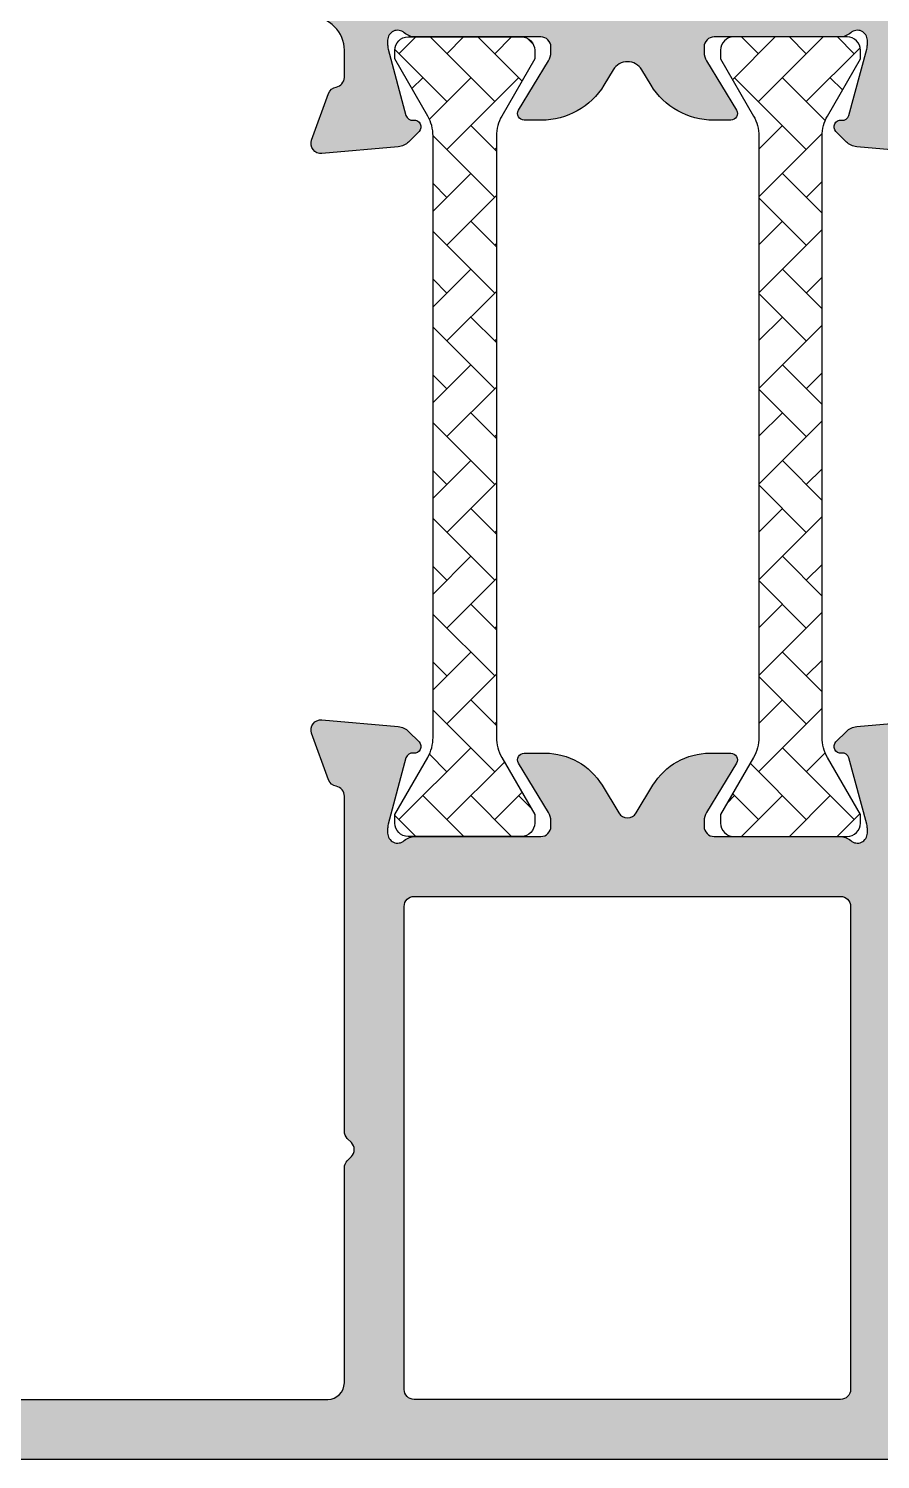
# Model space of a CAD drawing. Extents: x -202236 to 1002404, y -663931 to 1550022.
# Drawn here: x 24473.01 to 24498.57, y -357030.16 to -356987.21 of the extents above; entities that cross this region are included whole.
import ezdxf

# ---------------------------------------------------------------- set-up
doc = ezdxf.new("R2010")
doc.units = 0
for name, color, linetype in [('!ZN1-填充-8', 8, 'Continuous'), ('!ZN4-辅助材料-1', 1, 'Continuous'), ('!ZN5-铝材断面-6', 6, 'Continuous'), ('2', 7, 'Continuous'), ('型材截面颜色', 253, 'Continuous')]:
    doc.layers.add(name, color=color, linetype=linetype)

# ---------------------------------------------------------------- blocks, each defined once
blk = doc.blocks.new('XFGRJ009')
at = {"layer": '!ZN1-填充-8'}
h = blk.add_hatch(dxfattribs=at)
h.set_pattern_fill('AR-HBONE', color=256, scale=0.01, angle=359.9999999999999, style=0)
h.set_pattern_definition([(315.0000000000001, (2699.308297290703, -1021.945229643479), (2.232321732056296e-15, -1.436840979371064), [3.048, -1.016]), (225, (2700.026717290704, -1022.663649643479), (2.232321732056296e-15, -1.436840979371064), [3.048, -1.016])])
h.paths.add_polyline_path([(2.973397459621352, 0.9499999999998181, -0.1316524975874304), (2.373397459620611, 1.110769515458734), (0.6599999999998554, 2.099999999999909), (0.3999999999998636, 2.099999999999909, 0.4142135623730951), (0, 1.700000000000045), (0, -1.699999999999818, 0.4142135623730951), (0.4000000000005457, -2.100000000000364), (0.6599999999998545, -2.100000000000364), (2.373397459619105, -1.110769515459604, -0.1316524975874812), (2.973397459619458, -0.9500000000007276), (21.02660254037981, -0.9500000000007274, -0.1316524975874965), (21.62660254038013, -1.110769515459614), (23.33999999999833, -2.099999999999909), (23.60000000000014, -2.099999999999909, 0.4142135623730918), (24, -1.700000000000048), (24, 1.700000000000272, 0.4142135623730955), (23.59999999999991, 2.100000000000364), (23.34000000000015, 2.100000000000364), (21.62660254037651, 1.110769515458122, -0.131652497587364), (21.02660254037774, 0.9499999999998183)])
at = {"layer": '!ZN4-辅助材料-1'}
blk.add_lwpolyline([(2.37339745961981, 1.110769515459197, 0.1316524975873767), (2.973397459620173, 0.9499999999998181), (21.02660254037983, 0.9499999999998181, 0.1316524975873768), (21.62660254037837, 1.110769515459197), (23.34000000000015, 2.100000000000364), (23.60000000000036, 2.100000000000364, -0.4142135623730951), (24, 1.699999999999818), (24, -1.699999999999818, -0.4142135623730992), (23.60000000000036, -2.099999999999909), (23.33999999999833, -2.099999999999909), (21.62660254038019, -1.110769515459651, 0.1316524975875084), (21.02660254037983, -0.9500000000007276), (2.973397459620173, -0.9500000000007276, 0.1316524975874603), (2.37339745961981, -1.110769515459197), (0.6599999999998545, -2.100000000000364), (0.3999999999996362, -2.100000000000364, -0.4142135623724291), (0, -1.699999999999818), (0, 1.699999999999818, -0.414213562373095), (0.3999999999996362, 2.099999999999909), (0.6599999999998545, 2.099999999999909)], format="xyb", close=True, dxfattribs=at)
blk = doc.blocks.new('CX14688XZNW')
at = {"layer": '型材截面颜色', "ltscale": 15}
h = blk.add_hatch(color=256, dxfattribs=at)
h.dxf.hatch_style = 1
edge = h.paths.add_edge_path(flags=16)
edge.add_line((-18.2000000000121, -6.699999999997317), (-0.3000000000033722, -6.700000000251984))
edge.add_arc((-0.3000000000106411, -6.400000000241789), 0.3000000000101862, 270.0000000013895, 359.9999999986104)
edge.add_line((-4.547473508864641e-13, -6.400000000249065), (-4.519051799433132e-13, -2.300382107023324e-13))
edge.add_line((-4.547473508864641e-13, -2.273736754432321e-13), (-4.519051799433132e-13, 6.400000000248608))
edge.add_arc((-0.3000000000070031, 6.400000000237696), 0.3000000000065483, 2.08440831604393e-09, 89.99999999930516)
edge.add_line((-0.3000000000033651, 6.700000000244245), (-18.20000000001209, 6.699999999989594))
edge.add_arc((-18.20000000001028, 6.399999999992133), 0.2999999999974533, 90.00000000034737, 179.9999999996525)
edge.add_line((-18.50000000000773, 6.399999999993952), (-18.50000000000773, -2.247091401841317e-13))
edge.add_line((-18.50000000000773, -2.273736754432321e-13), (-18.50000000000773, -6.399999999994404))
edge.add_arc((-18.20000000000664, -6.399999999996226), 0.3000000000010913, 179.9999999996525, 269.9999999989578)
edge = h.paths.add_edge_path()
edge.add_line((-19.70000000000482, 12.99999999999977), (-19.70000000000482, 9.500014299934039))
edge.add_arc((-20.69999999998845, 9.500014299924942), 0.9999999999836287, -90.00000000093797, 5.210836206970271e-10, ccw=False)
edge.add_line((-20.70000000000482, 8.500014299941313), (-21.5134707802431, 8.500014299941313))
edge.add_arc((-21.51010331268026, 8.799975132453255), 0.299979734113897, 190.5169648393816, 269.35680411190975, ccw=False)
edge.add_arc((-22.09999999962747, 8.690441672591533), 0.299999999347332, 10.52107673624435, 70.00000003237176)
edge.add_line((-21.99739395701226, 8.972349458271992), (-23.39739395701372, 9.481907786240981))
edge.add_arc((-23.50000000000773, 9.200000000004366), 0.2999999999995306, 70.00000000071715, 184.9999999990857)
edge.add_line((-23.79885840943507, 9.17385327718489), (-23.59824522374447, 6.880834072027711))
edge.add_arc((-23.10014787465616, 6.924411943429959), 0.5000000000447541, 185.0000000028204, 225.0000000001105)
edge.add_line((-23.45370126528042, 6.570858552804339), (-23.14142135624616, 6.258578643770079))
edge.add_arc((-23.00000000002774, 6.399999999906868), 0.1999999999155612, 224.9999999834647, 368.0465667855624)
edge.add_arc((-22.60393814824693, 6.455991155413358), 0.1999999999984359, 104.9999999972878, 188.0465667539083, ccw=False)
edge.add_line((-22.65570195725786, 6.649176320672041), (-20.66358327377429, 7.182962913153232))
edge.add_arc((-20.5341737512299, 6.699999999928423), 0.5000000000757628, 89.99999999817612, 104.99999999685889, ccw=False)
edge.add_line((-20.53417375121398, 7.200000000004138), (-20.40000000001646, 7.200000000004138))
edge.add_arc((-20.40000000000737, 6.900000000003956), 0.3000000000001818, -41.40962209975618, 90.00000000173702, ccw=False)
edge.add_arc((-19.80000000090558, 6.370849738125344), 0.4999999991050101, 138.5903778456712, 180.0000000177956)
edge.add_line((-20.30000000001064, 6.370849737970047), (-20.30000000001064, 2.600000000005595))
edge.add_arc((-20.6000000000181, 2.600000000010141), 0.3000000000074577, 270.0000000008685, 359.9999999991315, ccw=False)
edge.add_line((-20.60000000001355, 2.300000000002683), (-20.75987152565403, 2.300000000009959))
edge.add_arc((-20.75987152564539, 2.800000000061118), 0.5000000000511589, 238.6882053549313, 269.9999999990099, ccw=False)
edge.add_line((-21.01971902358537, 2.372824066907697), (-22.49606100084247, 3.270870373249409))
edge.add_arc((-22.60000000001219, 3.100000000009913), 0.1999999999985151, 58.68820535321069, 180.0000000012376)
edge.add_line((-22.80000000001064, 3.100000000005593), (-22.80000000000337, 2.585703713986504))
edge.add_arc((-20.6000000000131, 2.585703713998328), 2.199999999990268, 180.0000000003079, 238.6882053526217)
edge.add_line((-21.74332899090268, 0.7061296083700199), (-21.28474348410282, 0.4271759330947588))
edge.add_arc((-21.54459098202688, -3.865352482534945e-12), 0.4999999999960725, -58.68820535322618, 58.688205353226124, ccw=False)
edge.add_line((-21.28474348410282, -0.4271759331024896), (-21.74332899090268, -0.7061296083777503))
edge.add_arc((-20.60000000001492, -2.585703714004921), 2.199999999988322, 121.3117946473532, 179.9999999997216)
edge.add_line((-22.80000000000337, -2.585703713994235), (-22.80000000001064, -3.100000000006048))
edge.add_arc((-22.60000000001219, -3.100000000010368), 0.1999999999984538, 179.9999999987624, 301.3117946467893)
edge.add_line((-22.49606100084247, -3.270870373249863), (-21.01971902358537, -2.372824066908152))
edge.add_arc((-20.75987152564539, -2.800000000061573), 0.5000000000511601, 90.0000000009901, 121.3117946450686, ccw=False)
edge.add_line((-20.75987152565403, -2.300000000010414), (-20.60000000001355, -2.300000000010414))
edge.add_arc((-20.60000000001446, -2.600000000014234), 0.3000000000038198, 1.563307705509942e-09, 89.99999999982629, ccw=False)
edge.add_line((-20.30000000001064, -2.600000000006048), (-20.30000000001064, -6.3708497379705))
edge.add_arc((-19.80000000090558, -6.370849738125798), 0.499999999105057, 179.9999999822044, 221.4096221543288)
edge.add_arc((-20.40000000000737, -6.900000000004411), 0.3000000000002045, -90.00000000173702, 41.40962209975612, ccw=False)
edge.add_line((-20.40000000001646, -7.200000000004593), (-20.53417375121398, -7.200000000004593))
edge.add_arc((-20.5341737512299, -6.699999999928878), 0.5000000000757152, 255.000000003141, 270.0000000018238, ccw=False)
edge.add_line((-20.66358327377429, -7.182962913153688), (-22.65570195726514, -6.64917632067977))
edge.add_arc((-22.60393814824647, -6.455991155421543), 0.1999999999999247, 171.9534332439171, 255.00000000053922, ccw=False)
edge.add_arc((-23.00000000002774, -6.399999999907322), 0.1999999999153136, 351.9534332144376, 495.0000000165352)
edge.add_line((-23.14142135624616, -6.258578643770534), (-23.45370126528042, -6.570858552804793))
edge.add_arc((-23.10014787465616, -6.924411943430414), 0.5000000000447803, 134.9999999998894, 174.9999999971795)
edge.add_line((-23.59824522374447, -6.880834072028165), (-23.79885840943507, -9.173853277185344))
edge.add_arc((-23.50000000000773, -9.20000000000482), 0.2999999999993959, 175.0000000009142, 289.9999999992829)
edge.add_line((-23.39739395701372, -9.481907786241436), (-21.99739395701226, -8.972349458272447))
edge.add_arc((-22.09999999962747, -8.690441672591987), 0.2999999993473561, 289.9999999676282, 349.4789232637556)
edge.add_arc((-21.51010331268026, -8.79997513245371), 0.2999797341137915, 90.64319588809008, 169.4830351606184, ccw=False)
edge.add_line((-21.5134707802431, -8.500014299941768), (-20.70000000000482, -8.500014299941768))
edge.add_arc((-20.69999999999209, -9.500014299929035), 0.9999999999872666, -7.294715942407493e-10, 90.00000000072947, ccw=False)
edge.add_line((-19.70000000000482, -9.500014299941768), (-19.70000000000482, -13.20000000000004))
edge.add_arc((-19.40000000000464, -13.20000000000005), 0.3000000000001818, 180, 270)
edge.add_line((-19.40000000000464, -13.50000000000023), (-17.1618802153539, -13.50000000000023))
edge.add_arc((-17.16188021535663, -13.20000000000095), 0.2999999999992723, 270.0000000005211, 329.9999999987999)
edge.add_line((-16.90207259422505, -13.35000000000605), (-16.26698729811369, -12.2500000000075))
edge.add_arc((-16.70000000000664, -12.00000000000773), 0.5000000000005178, 330.0000000000644, 449.9999999997916)
edge.add_line((-16.70000000000482, -11.5000000000075), (-17.89999999999463, -11.50000000000023))
edge.add_arc((-17.90000000000191, -11.19999999999732), 0.3000000000029103, 180.0000000013896, 270.0000000013896, ccw=False)
edge.add_line((-18.20000000000482, -11.20000000000459), (-18.20000000000482, -8.800000000003138))
edge.add_arc((-17.90000000000191, -8.800000000003138), 0.3000000000029103, 90, 180, ccw=False)
edge.add_line((-17.90000000000191, -8.500000000000227), (-9.748517285472648, -8.500000000000231))
edge.add_arc((-9.748517285476282, -8.199999999990041), 0.3000000000101862, 270.0000000006948, 314.9999999995086)
edge.add_line((-9.536385251115007, -8.412132034354954), (-9.412121182140709, -8.287867965380656))
edge.add_arc((-9.199989147521137, -8.49999999999659), 0.3000000003702246, 44.99999999950859, 135.0000000004912, ccw=False)
edge.add_line((-8.987857112901565, -8.287867965380656), (-8.863593043927267, -8.412132034354954))
edge.add_arc((-8.651461009565992, -8.199999999990041), 0.3000000000100831, 225.0000000004913, 269.9999999993051)
edge.add_line((-8.65146100956963, -8.500000000000227), (-0.5000000000077343, -8.500000000000231))
edge.add_arc((-0.5000000000077307, -8.800000000003138), 0.3000000000029103, 1.3895942174713127e-09, 90, ccw=False)
edge.add_line((-0.2000000000048203, -8.799999999995862), (-0.2000000000048214, -11.19999999999732))
edge.add_arc((-0.5000000000095497, -11.20000000000277), 0.3000000000047293, -89.99999999965257, 1.042224084812915e-09, ccw=False)
edge.add_line((-0.5000000000077307, -11.5000000000075), (-1.700000000012096, -11.50000000000023))
edge.add_arc((-1.700000000010277, -12.00000000000045), 0.5000000000002272, 90.00000000020844, 209.9999999999356)
edge.add_line((-2.133012701903226, -12.25000000000023), (-1.497927405791871, -13.34999999999877))
edge.add_arc((-1.238119784664377, -13.20000000001573), 0.2999999999847303, 209.999999997943, 270.0000000016501)
edge.add_line((-1.238119784655737, -13.50000000000023), (1.499999999992268, -13.50000000000023))
edge.add_arc((1.499999999992269, -13.19999999999732), 0.3000000000029103, 270, 360)
edge.add_line((1.79999999999518, -13.19999999999732), (1.799999999995185, -2.327027459614328e-13))
edge.add_line((1.79999999999518, -2.273736754432321e-13), (1.799999999995185, 13.19999999999686))
edge.add_arc((1.499999999995907, 13.19999999999322), 0.2999999999992723, 6.947349201814389e-10, 90.00000000069473)
edge.add_line((1.499999999992269, 13.4999999999925), (-1.238119784655736, 13.49999999999977))
edge.add_arc((-1.238119784664377, 13.20000000001528), 0.299999999984493, 89.99999999834978, 150.000000002057)
edge.add_line((-1.49792740579187, 13.34999999999832), (-2.133012701903226, 12.24999999999977))
edge.add_arc((-1.700000000010277, 12), 0.5000000000005178, 150.0000000000643, 269.9999999997916)
edge.add_line((-1.700000000012096, 11.49999999999977), (-0.5000000000077311, 11.49999999999977))
edge.add_arc((-0.5000000000059117, 11.19999999999868), 0.3000000000010913, -3.4731328923953697e-10, 90.00000000034743, ccw=False)
edge.add_line((-0.2000000000048203, 11.19999999999686), (-0.2000000000048214, 8.799999999995407))
edge.add_arc((-0.5000000000077307, 8.800000000002683), 0.3000000000029103, 270, 359.9999999986104, ccw=False)
edge.add_line((-0.5000000000077307, 8.499999999999773), (-8.651461009569626, 8.499999999999776))
edge.add_arc((-8.651461009565992, 8.199999999989586), 0.3000000000101862, 90.00000000069473, 134.9999999995087)
edge.add_line((-8.863593043927267, 8.4121320343545), (-8.987857112901565, 8.287867965380201))
edge.add_arc((-9.199989147521137, 8.499999999996135), 0.3000000003702246, 224.9999999995087, 315.0000000004913, ccw=False)
edge.add_line((-9.412121182140709, 8.287867965380201), (-9.536385251115007, 8.4121320343545))
edge.add_arc((-9.748517285476282, 8.199999999989586), 0.3000000000100831, 45.00000000049128, 89.99999999930516)
edge.add_line((-9.748517285472644, 8.499999999999773), (-17.90000000000191, 8.499999999999776))
edge.add_arc((-17.90000000000555, 8.799999999999045), 0.2999999999992723, 180.0000000006948, 270.00000000069474, ccw=False)
edge.add_line((-18.20000000000482, 8.799999999995407), (-18.20000000000482, 11.20000000000414))
edge.add_arc((-17.90000000000555, 11.19999999999322), 0.2999999999992723, 89.99999999791561, 179.9999999979156, ccw=False)
edge.add_line((-17.89999999999463, 11.4999999999925), (-16.70000000000482, 11.50000000000705))
edge.add_arc((-16.70000000000664, 12.00000000000728), 0.5000000000002272, 270.0000000002084, 389.9999999999357)
edge.add_line((-16.26698729811369, 12.25000000000705), (-16.90207259422505, 13.35000000000559))
edge.add_arc((-17.16188021535663, 13.2000000000005), 0.2999999999993024, 30.00000000120008, 89.9999999994789)
edge.add_line((-17.1618802153539, 13.49999999999977), (-19.20000000000482, 13.49999999999977))
edge.add_arc((-19.20000000000482, 12.99999999999977), 0.4999999999999998, 90, 180)
edge = h.paths.add_edge_path(flags=16)
edge.add_line((-60.90000000023792, -6.70471710705192), (-46.39999999998691, -6.704717107051926))
edge.add_arc((-46.40000000000055, -6.404717107039005), 0.3000000000129147, 270.0000000026055, 359.9999999980893)
edge.add_line((-46.09999999998763, -6.404717107049009), (-46.10000000001309, 6.395405516079103))
edge.add_arc((-46.40000000001055, 6.39540551607729), 0.2999999999974533, 3.473674600907194e-10, 90.00000000104221)
edge.add_line((-46.40000000001601, 6.695405516074743), (-60.90000000023428, 6.695405516074749))
edge.add_arc((-60.90000000021064, 6.395405516048186), 0.3000000000265571, 90.00000000451618, 179.9999999940941)
edge.add_line((-61.2000000002372, 6.395405516079109), (-61.20000000023356, -0.004655795484947767))
edge.add_line((-61.20000000023356, -0.004655795484950431), (-61.2000000002372, -6.404717107049007))
edge.add_arc((-60.90000000023338, -6.4047171070481), 0.3000000000038198, 180.0000000001737, 269.9999999991315)
edge = h.paths.add_edge_path()
edge.add_line((-43.08991268214913, 8.499999999992497), (-53.15147186269677, 8.499999999992502))
edge.add_arc((-53.15147186269905, 8.200000000005957), 0.2999999999865394, 89.99999999956572, 135.0000000014124)
edge.add_line((-53.36360389705078, 8.412132034347223), (-53.48786796576678, 8.28786796563486))
edge.add_arc((-53.70000000012442, 8.499999999988859), 0.2999999999997933, 224.9999999995087, 315.0000000004913, ccw=False)
edge.add_line((-53.91213203448206, 8.28786796563486), (-54.03639610319442, 8.412132034347223))
edge.add_arc((-54.24852813757434, 8.199999999962756), 0.3000000000370937, 45.00000000061408, 89.99999999574426)
edge.add_line((-54.24852813755206, 8.499999999999773), (-60.70000000022992, 8.499999999985224))
edge.add_arc((-60.70000000022355, 8.999999999991587), 0.5000000000063662, 180.0000000007295, 269.99999999927047, ccw=False)
edge.add_line((-61.20000000022992, 8.99999999998522), (-61.20000000023719, 27.20003500579309))
edge.add_arc((-60.90000000024884, 27.20003500580765), 0.2999999999883584, 90, 180.0000000027792, ccw=False)
edge.add_line((-60.90000000024884, 27.50003500579601), (-60.00000000024011, 27.50003500579601))
edge.add_arc((-60.00000000023829, 27.20003500579492), 0.3000000000010913, -3.4731328923953697e-10, 90.00000000034743, ccw=False)
edge.add_line((-59.7000000002372, 27.2000350057931), (-59.7000000002372, 26.50003500579601))
edge.add_arc((-59.4000000002352, 26.50003500579624), 0.3000000000020008, 180.0000000000434, 329.9999999998851)
edge.add_line((-59.14019237909815, 26.35003500579455), (-58.74019237910034, 27.04285532882909))
edge.add_arc((-59.00000000022828, 27.19285532882395), 0.2999999999910359, 330.0000000001448, 360.0000000012593)
edge.add_line((-58.7000000002372, 27.19285532883055), (-58.7000000002372, 29.22577093708219))
edge.add_arc((-59.00000000016234, 29.22577093711357), 0.2999999999251485, 359.9999999940073, 405.000000006264)
edge.add_line((-58.78786796588247, 29.43790297143983), (-59.11213203459192, 29.76216704014928))
edge.add_arc((-59.32426406895365, 29.55003500578368), 0.3000000000108869, 45.00000000052196, 89.99999999921835)
edge.add_line((-59.32426406894956, 29.85003500579455), (-59.40000000023429, 29.85003500579455))
edge.add_arc((-59.40000000022883, 29.55003500579346), 0.3000000000010913, 90.00000000104221, 180.0000000003474)
edge.add_line((-59.70000000022992, 29.55003500579164), (-59.7000000002372, 28.90003500579746))
edge.add_arc((-60.00000000024102, 28.90003500579837), 0.3000000000038198, 270.00000000017366, 359.9999999998263, ccw=False)
edge.add_line((-60.00000000024011, 28.60003500579455), (-60.45622058330628, 28.60003500579455))
edge.add_arc((-60.45622058332174, 29.10003500547805), 0.4999999996834956, 259.9920201944834, 270.0000000017717, ccw=False)
edge.add_line((-60.54311325025628, 28.60764322638693), (-60.87378533414449, 28.66599712354196))
edge.add_arc((-60.70000000023992, 29.65078068236539), 1.000000000004637, 180.000000000469, 259.9920201988665, ccw=False)
edge.add_line((-61.70000000024447, 29.65078068235721), (-61.70000000022992, 32.84925432342402))
edge.add_arc((-60.7000000002181, 32.8492543234122), 1.000000000011823, 100.0079798023288, 179.9999999993225, ccw=False)
edge.add_line((-60.87378533414449, 33.83403788223927), (-60.54311325025628, 33.89239177940158))
edge.add_arc((-60.45622058332174, 33.40000000031046), 0.4999999996835178, 89.99999999822819, 100.00797980551658, ccw=False)
edge.add_line((-60.45622058330628, 33.89999999999395), (-60.00000000024011, 33.89999999999395))
edge.add_arc((-60.00000000024829, 33.60000000000105), 0.2999999999929058, -1.910620994749479e-09, 89.99999999843669, ccw=False)
edge.add_line((-59.70000000025539, 33.59999999999104), (-59.7000000002372, 32.94999999998959))
edge.add_arc((-59.40000000023974, 32.94999999999141), 0.2999999999974533, 180.0000000003474, 270.0000000010422)
edge.add_line((-59.40000000023429, 32.64999999999395), (-59.32426406894956, 32.64999999999395))
edge.add_arc((-59.3242640689632, 32.95000000002779), 0.3000000000338331, 270.0000000026055, 314.9999999976663)
edge.add_line((-59.11213203459192, 32.73786796563923), (-58.78786796588247, 33.06213203434868))
edge.add_arc((-59.00000000027421, 33.27426406873656), 0.3000000000478658, 315.0000000005219, 359.9999999942244)
edge.add_line((-58.70000000022628, 33.27426406870632), (-58.7000000002372, 34.69999999998959))
edge.add_arc((-59.00000000024102, 34.69999999998868), 0.3000000000038198, 1.736837300453597e-10, 89.99999999982627)
edge.add_line((-59.00000000024011, 34.9999999999925), (-62.70000000022992, 34.9999999999925))
edge.add_arc((-62.7000000002281, 34.69999999998777), 0.3000000000047293, 90.00000000034737, 179.9999999996525)
edge.add_line((-63.00000000023283, 34.69999999998959), (-63.0000000002365, -34.69999999999729))
edge.add_arc((-62.70000000023083, -34.69999999999459), 0.3000000000056388, 180.0000000005211, 270.0000000001737)
edge.add_line((-62.70000000022992, -35.00000000000023), (-59.00000000024011, -35.00000000000023))
edge.add_arc((-59.00000000024193, -34.6999999999955), 0.3000000000047293, 270.0000000003474, 359.9999999996526)
edge.add_line((-58.7000000002372, -34.69999999999732), (-58.70000000022992, -33.27426406871405))
edge.add_arc((-59.00000000022828, -33.27426406872019), 0.2999999999983628, 1.172428788899807e-09, 45.00000000242572)
edge.add_line((-58.78786796588247, -33.06213203435641), (-59.11213203459192, -32.73786796564696))
edge.add_arc((-59.32426406897184, -32.95000000003188), 0.3000000000374152, 45.00000000067556, 89.99999999574426)
edge.add_line((-59.32426406894956, -32.64999999999441), (-59.40000000023429, -32.64999999999441))
edge.add_arc((-59.4000000002361, -32.9499999999955), 0.3000000000010913, 89.99999999965253, 180.0000000003474)
edge.add_line((-59.7000000002372, -32.94999999999732), (-59.70000000025175, -33.59999999999877))
edge.add_arc((-60.0000000002492, -33.60000000000423), 0.2999999999974533, -89.99999999826298, 1.042224084812915e-09, ccw=False)
edge.add_line((-60.00000000024011, -33.90000000000168), (-60.45622058330628, -33.90000000000168))
edge.add_arc((-60.45622058332174, -33.40000000031819), 0.4999999996834956, 259.9920201944834, 270.0000000017717, ccw=False)
edge.add_line((-60.54311325025628, -33.89239177940931), (-60.87378533414449, -33.834037882247))
edge.add_arc((-60.70000000021901, -32.84925432342811), 1.000000000003794, 180.0000000002084, 259.992020197641, ccw=False)
edge.add_line((-61.70000000022264, -32.84925432343175), (-61.70000000024447, -29.65078068236494))
edge.add_arc((-60.70000000023492, -29.65078068237017), 1.000000000009549, 100.0079798013727, 179.9999999997003, ccw=False)
edge.add_line((-60.87378533414449, -28.66599712354241), (-60.54311325025628, -28.60764322639466))
edge.add_arc((-60.45622058332174, -29.10003500548578), 0.4999999996835178, 89.99999999822819, 100.00797980551658, ccw=False)
edge.add_line((-60.45622058330628, -28.60003500580228), (-60.00000000024011, -28.60003500580228))
edge.add_arc((-60.00000000024193, -28.90003500580701), 0.3000000000047293, 3.474269760772586e-10, 89.99999999965252, ccw=False)
edge.add_line((-59.7000000002372, -28.90003500580519), (-59.7000000002372, -29.55003500579937))
edge.add_arc((-59.40000000023338, -29.55003500579846), 0.3000000000038198, 180.0000000001737, 269.9999999998262)
edge.add_line((-59.40000000023429, -29.85003500580228), (-59.32426406894956, -29.85003500580228))
edge.add_arc((-59.32426406895365, -29.55003500579141), 0.3000000000108684, 270.0000000007817, 314.999999999478)
edge.add_line((-59.11213203459192, -29.76216704015701), (-58.78786796588247, -29.43790297144028))
edge.add_arc((-59.00000000016371, -29.22577093710834), 0.2999999999301767, 314.9999999931525, 360.0000000035175)
edge.add_line((-58.70000000023356, -29.22577093708992), (-58.7000000002372, -27.19285532883828))
edge.add_arc((-59.00000000022374, -27.19285532882418), 0.2999999999865394, 359.9999999973077, 389.999999998701)
edge.add_line((-58.7401923790967, -27.04285532883682), (-59.14019237909815, -26.35003500580228))
edge.add_arc((-59.4000000002352, -26.50003500580397), 0.3000000000023229, 30.00000000011488, 179.9999999999565)
edge.add_line((-59.7000000002372, -26.50003500580374), (-59.7000000002372, -27.20003500580083))
edge.add_arc((-60.00000000023465, -27.20003500579901), 0.2999999999974533, 269.9999999989578, 359.9999999996526, ccw=False)
edge.add_line((-60.00000000024011, -27.50003500579646), (-60.90000000024884, -27.50003500580374))
edge.add_arc((-60.90000000024611, -27.20003500581629), 0.2999999999874489, 179.999999997047, 269.99999999947886, ccw=False)
edge.add_line((-61.20000000023356, -27.20003500580083), (-61.20000000022991, -8.999999999992959))
edge.add_arc((-60.70000000022264, -8.999999999992951), 0.5000000000072757, 90.00000000083378, 180, ccw=False)
edge.add_line((-60.70000000022992, -8.499999999985675), (-54.24852813755206, -8.500000000007507))
edge.add_arc((-54.24852813756524, -8.199999999974125), 0.3000000000333783, 270.0000000025187, 314.9999999976663)
edge.add_line((-54.03639610319442, -8.41213203436223), (-53.91213203448206, -8.287867965649866))
edge.add_arc((-53.70000000012442, -8.500000000003865), 0.2999999999997933, 44.99999999950859, 135.0000000004912, ccw=False)
edge.add_line((-53.48786796576678, -8.287867965649866), (-53.36360389705078, -8.412132034354954))
edge.add_arc((-53.15147186269041, -8.200000000017326), 0.2999999999901466, 224.9999999969294, 269.9999999987841)
edge.add_line((-53.15147186269678, -8.500000000007503), (-43.08991268215369, -8.499999999996595))
edge.add_arc((-43.08991268215323, -8.799999999968577), 0.2999999999756254, 10.521076822395287, 90.00000000208439, ccw=False)
edge.add_arc((-42.50000000038381, -8.69044167255197), 0.2999999993734301, 190.5210767416788, 250.0000000329742)
edge.add_line((-42.60260604300493, -8.972349458257895), (-41.20260604301075, -9.481907786241436))
edge.add_arc((-41.10000000000855, -9.20000000000391), 0.3000000000031848, 249.9999999993074, 365.0000000016358)
edge.add_line((-40.80114159057894, -9.173853277170792), (-41.00175477627317, -6.88083407202089))
edge.add_arc((-41.49985212535148, -6.92441194341859), 0.5000000000348443, 5.000000002396657, 45.00000000051587)
edge.add_line((-41.14629873473677, -6.570858552797517), (-41.45857864377103, -6.258578643755982))
edge.add_arc((-41.60000000000173, -6.399999999894362), 0.1999999999253686, 44.99999998129987, 188.0465667867918)
edge.add_arc((-41.99606185176799, -6.455991155433821), 0.1999999999783909, -75.00000000185781, 8.04656676261419, ccw=False)
edge.add_line((-41.94429804275933, -6.649176320672495), (-43.9364167262429, -7.182962913139135))
edge.add_arc((-44.06582624881685, -6.699999999902502), 0.5000000000948337, 270.0000000015633, 284.99999999978, ccw=False)
edge.add_line((-44.06582624880321, -7.199999999997317), (-44.20000000001528, -7.199999999990041))
edge.add_arc((-44.20000000000982, -6.899999999997817), 0.2999999999922237, 138.5903778987674, 269.9999999989578, ccw=False)
edge.add_arc((-44.79999999907204, -6.370849738145807), 0.499999999065476, 318.5903778458447, 360.000000021756)
edge.add_line((-44.30000000000655, -6.37084973795595), (-44.30000000000655, -2.599999999998774))
edge.add_arc((-44.00000000000273, -2.599999999999682), 0.3000000000038198, 90.00000000017371, 179.9999999998263, ccw=False)
edge.add_line((-44.00000000000364, -2.299999999995862), (-43.84012847436315, -2.299999999995862))
edge.add_arc((-43.84012847438589, -2.800000000053842), 0.5000000000579801, 58.68820535352398, 89.99999999739453, ccw=False)
edge.add_line((-43.58028097643182, -2.372824066900876), (-42.10393899918199, -3.270870373235311))
edge.add_arc((-42.000000000005, -3.099999999996271), 0.2000000000019079, 238.6882053513622, 359.9999999992835)
edge.add_line((-41.80000000000291, -3.099999999998772), (-41.80000000000655, -2.473266433029722))
edge.add_arc((-43.79999999998563, -2.473266433023127), 1.999999999979081, 359.9999999998111, 418.6882053531057)
edge.add_line((-42.7606100082885, -0.7645627006352242), (-43.5961586285157, -0.2563055598586742))
edge.add_arc((-43.4402501297609, -2.273736754432321e-13), 0.299999999997211, 121.31179464690541, 238.6882053530946, ccw=False)
edge.add_line((-43.5961586285157, 0.2563055598582196), (-42.7606100082885, 0.7645627006347689))
edge.add_arc((-43.80000000000564, 2.473266433038134), 2.000000000002737, 301.3117946471537, 359.9999999993291)
edge.add_line((-41.80000000000291, 2.473266433014714), (-41.80000000000291, 3.099999999991041))
edge.add_arc((-42.00000000000682, 3.099999999992178), 0.2000000000039107, 359.9999999996743, 481.3117946476509)
edge.add_line((-42.10393899918199, 3.270870373234857), (-43.58028097643182, 2.372824066893146))
edge.add_arc((-43.84012847438589, 2.800000000046111), 0.5000000000580977, 270.0000000026055, 301.3117946464759, ccw=False)
edge.add_line((-43.84012847436315, 2.299999999988131), (-44.00000000000364, 2.299999999988131))
edge.add_arc((-44.00000000000364, 2.599999999991041), 0.3000000000029103, 180, 270, ccw=False)
edge.add_line((-44.30000000000655, 2.599999999991041), (-44.30000000000655, 6.370849737948218))
edge.add_arc((-44.79999999908159, 6.370849738141715), 0.4999999990750437, 359.9999999778271, 401.4096221537441)
edge.add_arc((-44.20000000000982, 6.899999999997362), 0.2999999999924702, 90.00000000104222, 221.4096221012325, ccw=False)
edge.add_line((-44.20000000001528, 7.199999999989586), (-44.06582624880321, 7.199999999989586))
edge.add_arc((-44.06582624881685, 6.699999999894771), 0.5000000000948146, 75.00000000021998, 89.99999999843669, ccw=False)
edge.add_line((-43.9364167262429, 7.182962913131405), (-41.94429804275933, 6.649176320664764))
edge.add_arc((-41.99606185176253, 6.455991155426545), 0.1999999999765959, -8.046566762816326, 75.0000000033341, ccw=False)
edge.add_arc((-41.60000000000446, 6.399999999885949), 0.1999999999193566, 171.9534332127593, 315.0000000201279)
edge.add_line((-41.45857864377467, 6.258578643755527), (-41.14629873473677, 6.570858552789787))
edge.add_arc((-41.49985212535148, 6.92441194341086), 0.5000000000348122, 314.9999999994841, 354.9999999976033)
edge.add_line((-41.00175477627272, 6.880834072013158), (-40.80114159057848, 9.173853277163062))
edge.add_arc((-41.10000000000855, 9.19999999999618), 0.3000000000033031, 354.999999998364, 470.0000000006925)
edge.add_line((-41.20260604301075, 9.481907786233705), (-42.60260604300493, 8.972349458250164))
edge.add_arc((-42.50000000038381, 8.690441672544239), 0.2999999993733081, 109.9999999670257, 169.4789232583212)
edge.add_arc((-43.08991268214913, 8.799999999964712), 0.2999999999721791, 269.9999999971339, 349.4789231767362, ccw=False)
at = {"layer": '!ZN5-铝材断面-6'}
for points in [[(-63.00000000023283, 34.69999999998959), (-63.00000000023647, -34.69999999999732, 0.4142135623713193)], [(-61.20000000023356, -27.20003500580083), (-61.20000000022992, -8.999999999992951, -0.4142135623688329), (-60.70000000022992, -8.499999999985675), (-54.24852813755206, -8.500000000007503, 0.1989123673576761), (-54.03639610319442, -8.41213203436223), (-53.91213203448206, -8.287867965649866, -0.414213562378118), (-53.48786796576678, -8.287867965649866), (-53.36360389705078, -8.412132034354954, 0.1989123673881104), (-53.15147186269678, -8.500000000007503), (-43.08991268215368, -8.49999999999659)], [(-23.79885840943507, 9.17385327718489), (-23.59824522374447, 6.88083407202771, 0.1763269806963081), (-23.45370126528042, 6.570858552804339), (-23.14142135624616, 6.258578643770079, 0.7202055212192661), (-22.80196907418622, 6.427995577708998, -0.379098477587383), (-22.65570195725786, 6.649176320672041), (-20.66358327377429, 7.182962913153233, -0.06554346280948094), (-20.53417375121398, 7.200000000004138), (-20.40000000001646, 7.200000000004138, -0.6457513110165807), (-20.17499999997426, 6.701568651711341, 0.1826758139649968), (-20.30000000001064, 6.370849737970047), (-20.30000000001064, 2.600000000005593, -0.4142135623642156), (-20.60000000001355, 2.300000000002683), (-20.75987152565403, 2.300000000009959, -0.1374799432116315), (-21.01971902358537, 2.372824066907697), (-22.49606100084247, 3.270870373249409, 0.5850073685824574), (-22.80000000001064, 3.100000000005593), (-22.80000000000337, 2.585703713986504, 0.2618237868455459), (-21.74332899090268, 0.7061296083700199), (-21.28474348410282, 0.4271759330947589, -0.5621864048613695), (-21.28474348410282, -0.4271759331024896), (-21.74332899090268, -0.7061296083777506, 0.2618237868457989), (-22.80000000000337, -2.585703713994235), (-22.80000000001064, -3.100000000006048, 0.5850073685824574), (-22.49606100084247, -3.270870373249863), (-21.01971902358537, -2.372824066908152, -0.1374799432116313), (-20.75987152565403, -2.300000000010414), (-20.60000000001355, -2.300000000010414, -0.4142135623642156), (-20.30000000001064, -2.600000000006048), (-20.30000000001064, -6.370849737970502, 0.1826758139649968), (-20.17499999997426, -6.701568651711796, -0.6457513110165807), (-20.40000000001646, -7.200000000004593), (-20.53417375121398, -7.200000000004593, -0.06554346280948099), (-20.66358327377429, -7.182962913153688), (-22.65570195726514, -6.649176320679771, -0.379098477587383), (-22.80196907418622, -6.427995577709453, 0.7202055212192661), (-23.14142135624616, -6.258578643770534), (-23.45370126528042, -6.570858552804793, 0.1763269806963082), (-23.59824522374447, -6.880834072028165), (-23.79885840943507, -9.173853277185344, 0.5486187866170767), (-23.39739395701372, -9.481907786241436), (-21.99739395701226, -8.972349458272447, 0.2655138068716087), (-21.80504365902061, -8.745220836004819, -0.3582479666312004), (-21.5134707802431, -8.500014299941768), (-20.70000000000482, -8.500014299941768, -0.4142135623805538), (-19.70000000000482, -9.500014299941768)], [(-43.08991268216414, -8.499999999992951, -0.3613975351261587), (-42.79495634101113, -8.745220835997543, 0.2655138068493462), (-42.60260604300493, -8.972349458257895), (-41.20260604301075, -9.481907786241436, 0.5486187866400343), (-40.80114159057894, -9.173853277170792), (-41.00175477627272, -6.880834072020889, 0.1763269807000807), (-41.14629873473677, -6.570858552797517), (-41.45857864377103, -6.258578643755982, 0.7202055212417463), (-41.7980309258528, -6.427995577702177, -0.379098477626769), (-41.94429804275933, -6.649176320672495), (-43.9364167262429, -7.182962913139136, -0.06554346280743789), (-44.06582624880321, -7.199999999997317), (-44.20000000001528, -7.199999999990041, -0.6457513110086489), (-44.42500000003201, -6.70156865170452, 0.1826758139821586), (-44.30000000000655, -6.37084973795595), (-44.30000000000655, -2.599999999998772, -0.4142135623713192), (-44.00000000000364, -2.299999999995862), (-43.84012847436315, -2.299999999995862, -0.1374799432106865), (-43.58028097643182, -2.372824066900876), (-42.10393899918199, -3.270870373235311, 0.5850073685815683), (-41.80000000000291, -3.099999999998772), (-41.80000000000655, -2.473266433029721, 0.2618237868500917), (-42.7606100082885, -0.7645627006352242), (-43.5961586285157, -0.2563055598586743, -0.5621864048598583), (-43.5961586285157, 0.2563055598582196), (-42.7606100082885, 0.7645627006347695, 0.2618237868448863), (-41.80000000000291, 2.473266433014714), (-41.80000000000291, 3.099999999991041, 0.5850073685815683), (-42.10393899918199, 3.270870373234857), (-43.58028097643182, 2.372824066893145, -0.1374799432106864), (-43.84012847436315, 2.299999999988131), (-44.00000000000364, 2.299999999988131, -0.414213562373095), (-44.30000000000655, 2.599999999991041), (-44.30000000000655, 6.37084973794822, 0.1826758139821584), (-44.42500000003201, 6.701568651704065, -0.6457513110086489), (-44.20000000001528, 7.199999999989586), (-44.06582624880321, 7.199999999989586, -0.06554346280743784), (-43.9364167262429, 7.182962913131405), (-41.94429804275933, 6.649176320664765, -0.3790984776352704), (-41.79803092584916, 6.427995577694446, 0.7202055212549181), (-41.45857864377467, 6.258578643755527), (-41.14629873473677, 6.570858552789787, 0.1763269807000807), (-41.00175477627272, 6.880834072013158), (-40.80114159057894, 9.173853277163062, 0.5486187866400339)]]:
    blk.add_lwpolyline(points, format="xyb", dxfattribs=at)
blk.add_lwpolyline([(-60.90000000023792, -6.70471710705192), (-46.3999999999869, -6.70471710705192, 0.4142135623500083), (-46.09999999998763, -6.404717107049009), (-46.1000000000131, 6.395405516079109, 0.4142135623766469), (-46.40000000001601, 6.695405516074743), (-60.90000000023429, 6.695405516074743, 0.414213562319818), (-61.2000000002372, 6.395405516079109), (-61.20000000023356, -0.004655795484950431), (-61.2000000002372, -6.404717107049009, 0.4142135623677674)], format="xyb", close=True, dxfattribs=at)
at = {"layer": '2'}
blk.add_blockref('XFGRJ009', (-44.30000000000655, 4.891862826807255), dxfattribs=at)
at = {"layer": '2', "xscale": -1, "rotation": 180}
blk.add_blockref('XFGRJ009', (-44.30000000000655, -4.885897013697331), dxfattribs=at)
blk = doc.blocks.new('C52845')
at = {"layer": '型材截面颜色', "ltscale": 15}
h = blk.add_hatch(color=256, dxfattribs=at)
h.dxf.hatch_style = 1
edge = h.paths.add_edge_path()
edge.add_line((5.300000000006094, 10.65000000000509), (26.20000000000027, 10.64999999999782))
edge.add_arc((26.19999999999845, 10.34999999999309), 0.3000000000047293, 3.474269760772586e-10, 89.99999999965257, ccw=False)
edge.add_line((26.50000000000318, 10.34999999999491), (26.499999999985, -15.55000001005464))
edge.add_arc((26.19999999998549, -15.55000001005806), 0.2999999999994997, -89.99999999926177, 6.514255801448599e-10, ccw=False)
edge.add_line((26.19999999998936, -15.85000001005756), (25.0000000000723, -15.85000001005028))
edge.add_arc((25.00000000007049, -15.55000001004919), 0.3000000000010913, 180.0000000079903, 270.0000000003474, ccw=False)
edge.add_line((24.70000000006939, -15.55000001009103), (24.699999999993, -14.95000001012158))
edge.add_arc((24.39999999999532, -14.95000001016001), 0.2999999999976807, 7.338900927539999e-09, 89.99999999544038)
edge.add_line((24.40000000001919, -14.65000001016233), (23.78425885135539, -14.6500000101114))
edge.add_arc((23.78425885134766, -14.95000001014546), 0.3000000000340605, 89.99999999852358, 121.3761581311238)
edge.add_line((23.62806252894688, -14.69386975248563), (21.00826176317742, -16.29150702023253))
edge.add_arc((20.80000000000246, -15.9500000100561), 0.4000000000004829, 121.37615813067109, 301.3761581306711, ccw=False)
edge.add_line((20.5917382368275, -15.60849299987967), (23.28347647362125, -13.96698598975854))
edge.add_arc((23.69999999997458, -14.65000001011026), 0.800000000001771, 89.99999999503319, 121.376158130922, ccw=False)
edge.add_line((23.70000000004393, -13.85000001010849), (25.19999999997117, -13.85000001021035))
edge.add_arc((25.19999999998959, -13.5500000102038), 0.3000000000065483, 269.9999999964825, 359.9999999993052)
edge.add_line((25.49999999999591, -13.55000001020744), (25.49999999999227, -6.049999999999274))
edge.add_arc((24.499999999995, -6.049999999996544), 0.9999999999972713, 359.9999999998437, 449.9999999999479)
edge.add_line((24.49999999999591, -5.049999999999272), (4.692158232955538, -5.049999999992001))
edge.add_arc((4.692158232956444, -8.050000000004502), 3.000000000012505, 90.00000000001737, 134.9999999998434)
edge.add_line((2.570837889393715, -5.928679656430177), (1.446446609402756, -7.053070936428412))
edge.add_arc((1.799999999995862, -7.406624327017653), 0.4999999999970295, 135.0000000003132, 240.0000000002049)
edge.add_line((1.549999999998818, -7.839637028908328), (2.549999999998818, -8.416987298103777))
edge.add_arc((2.300000000002228, -8.849999999993997), 0.4999999999965634, 7.294715942407493e-10, 60.000000000223906, ccw=False)
edge.add_arc((2.29999999999427, -8.849999999993315), 0.5000000000045474, -119.99999999910301, 6.514255801448599e-10, ccw=False)
edge.add_line((2.049999999998818, -9.283012701893313), (1.049999999998818, -8.705662432697864))
edge.add_arc((1.799999999997226, -7.406624327021973), 1.499999999998539, 135.0000000000246, 240.000000000038, ccw=False)
edge.add_line((0.7393398282179078, -6.345964155243564), (1.863731108208867, -5.221572875252605))
edge.add_arc((4.692158232963266, -8.049999999995634), 4.000000000003569, 90.00000000011067, 135.0000000001152, ccw=False)
edge.add_line((4.692158232955535, -4.049999999991996), (24.4999999999959, -4.049999999999268))
edge.add_arc((24.49999999999704, -3.050000000000409), 0.9999999999988629, 269.9999999999349, 360.0000000000651)
edge.add_line((25.49999999999591, -3.049999999999272), (25.50000000000318, 8.14999999999054))
edge.add_arc((24.00000000000068, 8.14999999998804), 1.500000000002501, 9.55820292873416e-11, 89.9999999999045)
edge.add_line((24.00000000000318, 9.649999999990541), (6.700000000007552, 9.65000000000509))
edge.add_arc((6.700000000011869, 9.349999999997863), 0.3000000000072304, 90.00000000082508, 180.0000000005645)
edge.add_line((6.400000000004638, 9.349999999994907), (6.400000000004638, 7.732842712477577))
edge.add_arc((5.400000000009186, 7.732842712486445), 0.9999999999954523, 314.9999999997513, 359.99999999949193, ccw=False)
edge.add_line((6.107106781189486, 7.025735931300005), (4.919238815552944, 5.837867965648911))
edge.add_arc((4.707106781200537, 6.05000000001678), 0.3000000000059029, 269.9999999990012, 314.99999999791197, ccw=False)
edge.add_line((4.707106781195307, 5.750000000010914), (2.200000000007549, 5.750000000010913))
edge.add_arc((2.20000000000573, 6.050000000012005), 0.3000000000010913, 180.0000000009987, 270.0000000003474, ccw=False)
edge.add_line((1.900000000004638, 6.050000000006776), (1.900000000004638, 6.422382840446744))
edge.add_arc((2.199999999998226, 6.422382840450837), 0.299999999993588, 133.9111162569737, 180.0000000007817, ccw=False)
edge.add_line((1.991937516056623, 6.638507810716192), (2.361287291310418, 6.99407908777016))
edge.add_arc((2.500000003306013, 6.850000000009686), 0.199999999997658, 16.87449381494679, 133.9128617461496, ccw=False)
edge.add_line((2.691388583352364, 6.908055244621437), (2.735414347927417, 6.762917133088422))
edge.add_arc((3.022497217998534, 6.850000000004457), 0.2999999999976429, 196.8744938145677, 269.9999999995658)
edge.add_line((3.022497217996261, 6.550000000006776), (4.375735931298095, 6.5499999999995))
edge.add_arc((4.375735931285817, 6.850000000012869), 0.3000000000133695, 270.000000002345, 315.0000000012283)
edge.add_line((4.587867965655732, 6.637867965652049), (5.512132034363731, 7.562132034360047))
edge.add_arc((5.299999999999045, 7.774264068721322), 0.3000000000099223, 315.0000000004606, 359.9999999993052)
edge.add_line((5.600000000009004, 7.774264068717684), (5.600000000009004, 9.150000000005093))
edge.add_arc((5.300000000004047, 9.15000000000282), 0.3000000000049567, 4.342474917695769e-10, 89.99999999960919)
edge.add_arc((5.299999999997681, 9.750000000002501), 0.2999999999944975, 180.0000000011725, 270.00000000160674, ccw=False)
edge.add_line((5.000000000003183, 9.749999999996362), (5.000000000003183, 10.35000000000946))
edge.add_arc((5.300000000004502, 10.35000000000377), 0.3000000000013187, 89.99999999969612, 179.9999999989144, ccw=False)
at = {"layer": '!ZN5-铝材断面-6'}
blk.add_lwpolyline([(5.300000000006094, 10.65000000000509), (26.20000000000027, 10.64999999999782, -0.4142135623693213), (26.50000000000318, 10.34999999999491), (26.49999999998499, -15.55000001005465, -0.414213562372873), (26.19999999998936, -15.85000001005756), (25.0000000000723, -15.85000001005028, -0.4142135623340253), (24.70000000006939, -15.55000001009103), (24.699999999993, -14.95000001012158, 0.4142135623124925), (24.40000000001919, -14.65000001016233), (23.78425885135539, -14.6500000101114, 0.1377661010235234), (23.62806252894688, -14.69386975248563), (21.00826176317742, -16.29150702023253, -0.9999999999999999), (20.5917382368275, -15.60849299987967), (23.28347647362125, -13.96698598975854, -0.1377661010381583), (23.70000000004393, -13.85000001010849), (25.19999999997117, -13.85000001021035, 0.4142135623875242), (25.49999999999591, -13.55000001020744), (25.49999999999227, -6.049999999999272, 0.4142135623736278), (24.49999999999591, -5.049999999999272), (4.692158232955535, -5.049999999991996, 0.1989123673788688), (2.570837889393715, -5.928679656430177), (1.446446609402756, -7.053070936428412, 0.4931454260307878), (1.549999999998818, -7.839637028908328), (2.549999999998818, -8.416987298103777, -0.2679491924287958), (2.799999999998818, -8.84999999998763, -0.5773502691881816), (2.049999999998818, -9.283012701893313), (1.049999999998818, -8.705662432697864, -0.4931454260313874), (0.7393398282179078, -6.345964155243564), (1.863731108208867, -5.221572875252605, -0.1989123673796758), (4.692158232955535, -4.049999999991996), (24.49999999999591, -4.049999999999272, 0.414213562373761), (25.49999999999591, -3.049999999999272), (25.50000000000318, 8.149999999990541, 0.4142135623721183), (24.00000000000318, 9.649999999990541), (6.700000000007549, 9.650000000005093, 0.414213562371652), (6.400000000004638, 9.349999999994907), (6.400000000004638, 7.732842712477577, -0.1989123673784744), (6.107106781189486, 7.025735931300005), (4.919238815552944, 5.837867965648911, -0.1989123673747353), (4.707106781195307, 5.750000000010914), (2.200000000007549, 5.750000000010914, -0.4142135623696543), (1.900000000004638, 6.050000000006776), (1.900000000004638, 6.422382840446744, -0.2038562131318847), (1.991937516056623, 6.638507810716192), (2.361287291310418, 6.99407908777016, -0.5602468461270029), (2.691388583352364, 6.908055244621437), (2.735414347927417, 6.762917133088422, 0.3303578270349165), (3.022497217996261, 6.550000000006776), (4.375735931298095, 6.5499999999995, 0.1989123673745745), (4.587867965655732, 6.637867965652049), (5.512132034363731, 7.562132034360047, 0.1989123673744172), (5.600000000009004, 7.774264068717684), (5.600000000009004, 9.150000000005093, 0.4142135623688773), (5.300000000006094, 9.450000000008004, -0.4142135623753151), (5.000000000003183, 9.749999999996362), (5.000000000003183, 10.35000000000946, -0.4142135623690992)], format="xyb", close=True, dxfattribs=at)
blk = doc.blocks.new('*U758')
at = {"ltscale": 20, "rotation": 90}
blk.add_blockref('CX14688XZNW', (-0.004655795484723058, 61.20000000023356), dxfattribs=at)
at = {"ltscale": 20}
blk.add_blockref('C52845', (8.495344204517096, 52.35000000022774), dxfattribs=at)

msp = doc.modelspace()

# ---------------------------------------------------------------- block references
at = {"ltscale": 20, "xscale": -1}
msp.add_blockref('*U758', (24490.97793391955, -357028.3624589698), dxfattribs=at)

doc.saveas('drawing.dxf')
